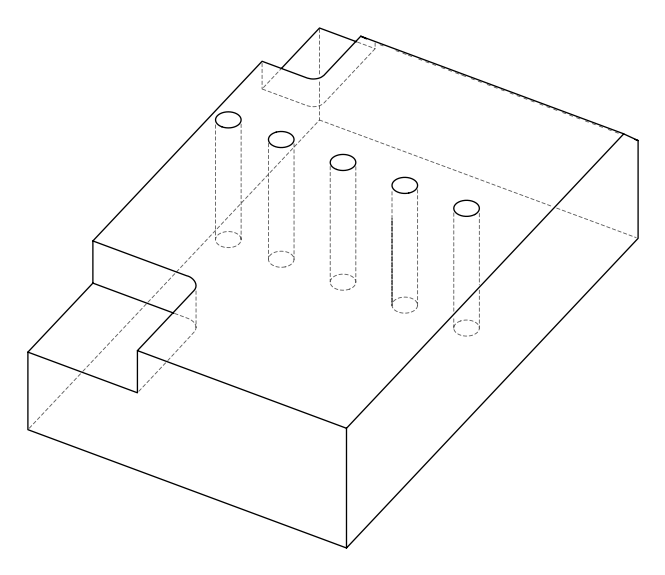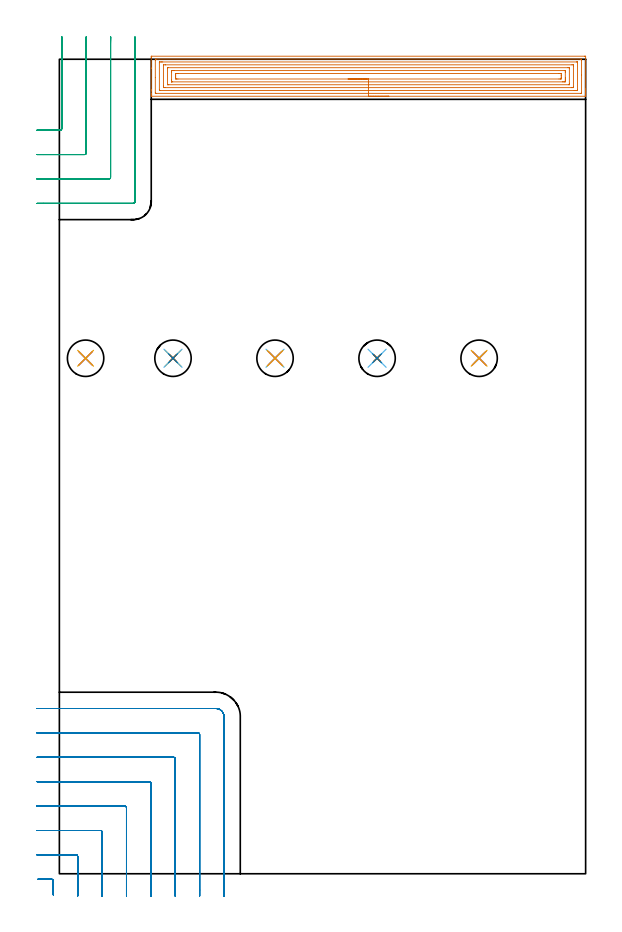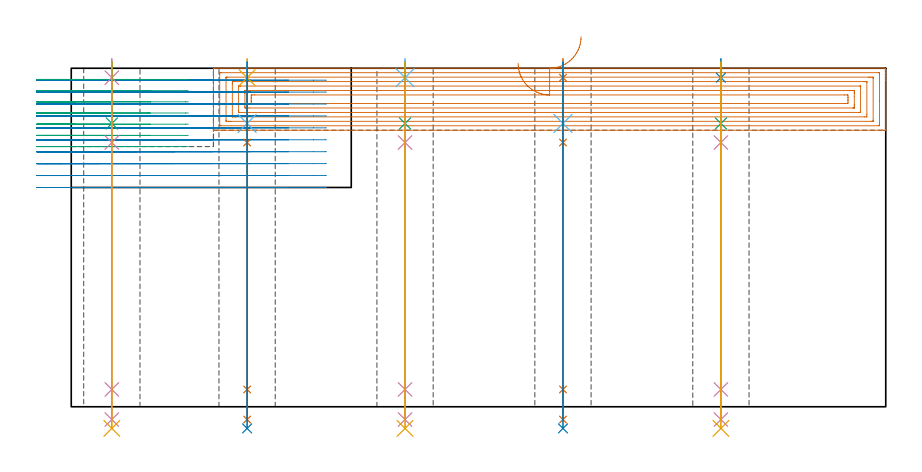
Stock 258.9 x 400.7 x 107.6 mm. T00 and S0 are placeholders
(PLAN: 23 operations, 17 tool changes, 42 min)
(1 AREA_MILL | FG_CHAMFER_SURFACE | UGT0205_001 | 12.35 min | 42992 mm3)
(2 MILL_CORNER_NOTCH_RECTANGULAR | CORNER_NOTCH_RECTANGULAR | NXT0201_012 | Follow Part, ap 4, ae 75% | 17.98 min | 300067 mm3)
(3 MILL_CORNER_NOTCH_RECTANGULAR_1 | CORNER_NOTCH_RECTANGULAR_1 | NXT0201_012 | Follow Part, ap 4, ae 75% | 5.92 min | 86857 mm3)
(4 SPOT_DRILL | STEP1HOLE | NXT0321_9005460120000 | 0.05 min | 177 mm3)
(5 SPOT_DRILL_1 | STEP1HOLE_1 | NXT0321_9005460120000 | 0.05 min | 190 mm3)
(6 SPOT_DRILL_2 | STEP1HOLE_2 | NXT0321_9005460120000 | 0.05 min | 178 mm3)
(7 SPOT_DRILL_3 | STEP1HOLE_3 | NXT0321_9005460120000 | 0.05 min | 176 mm3)
(8 SPOT_DRILL_4 | STEP1HOLE_4 | NXT0321_9005460120000 | 0.05 min | 198 mm3)
(9 DRILL_BLIND_HOLE_INTO_CENTER | STEP1HOLE | NXT0301_088 | 0.08 min | 1530 mm3)
(10 GUN_DRILL_THROUGH_HOLE | STEP1HOLE | UGT0307_008 | 0.55 min | 8665 mm3)
(11 DRILL_TO_ENLARGE_THROUGH_HOLE | STEP1HOLE | UGT0301_249 | 0.47 min | 16629 mm3)
(12 DRILL_BLIND_HOLE_INTO_CENTER_1 | STEP1HOLE_1 | NXT0301_088 | 0.08 min | 1570 mm3)
(13 GUN_DRILL_THROUGH_HOLE_1 | STEP1HOLE_1 | UGT0307_008 | 0.55 min | 8660 mm3)
(14 DRILL_TO_ENLARGE_THROUGH_HOLE_1 | STEP1HOLE_1 | UGT0301_249 | 0.47 min | 16646 mm3)
(15 DRILL_BLIND_HOLE_INTO_CENTER_2 | STEP1HOLE_2 | NXT0301_088 | 0.08 min | 1548 mm3)
(16 GUN_DRILL_THROUGH_HOLE_2 | STEP1HOLE_2 | UGT0307_008 | 0.55 min | 8668 mm3)
(17 DRILL_TO_ENLARGE_THROUGH_HOLE_2 | STEP1HOLE_2 | UGT0301_249 | 0.47 min | 16640 mm3)
(18 DRILL_BLIND_HOLE_INTO_CENTER_3 | STEP1HOLE_3 | NXT0301_088 | 0.08 min | 1552 mm3)
(19 GUN_DRILL_THROUGH_HOLE_3 | STEP1HOLE_3 | UGT0307_008 | 0.55 min | 8652 mm3)
(20 DRILL_TO_ENLARGE_THROUGH_HOLE_3 | STEP1HOLE_3 | UGT0301_249 | 0.47 min | 16644 mm3)
(21 DRILL_BLIND_HOLE_INTO_CENTER_4 | STEP1HOLE_4 | NXT0301_088 | 0.08 min | 1545 mm3)
(22 GUN_DRILL_THROUGH_HOLE_4 | STEP1HOLE_4 | UGT0307_008 | 0.55 min | 8662 mm3)
(23 DRILL_TO_ENLARGE_THROUGH_HOLE_4 | STEP1HOLE_4 | UGT0301_249 | 0.47 min | 16641 mm3)
(TOOL UGT0205_001 | Chamfer Mill 20 x 3 x 45 deg. | D20 FL50 Z2)
(TOOL NXT0201_012 | ENDMILL 16mm [2P460-1600-NA 1630] | D16 FL38 Z6)
(TOOL NXT0321_9005460120000 | NC Spot Drill, 142deg, 12mm, Carbide, Uncoated | D12 PA142 FL30 Z2)
(TOOL NXT0301_088 | Carbide Drill 11.7mm [860.1-1170-035A1-MM 2214] | D11.7 PA140 FL55 Z2)
(TOOL UGT0307_008 | Gun Drill 11 mm | D11 PA130 FL24 Z1)
(TOOL UGT0301_249 | Twist Drill 17.9 mm | D17.9 PA118 FL130 Z2)
(OP 1 AREA_MILL)
G17 G21 G94 G90
T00 M6
G54
G17 G0 G90 X162.05 Y382.5 S1061 M3
G43 Z117.6 H0
G94 G1 X162.012 Z116.728 F250.
X161.898 Z115.864
X161.709 Z115.012
X161.447 Z114.18
X161.113 Z113.374
X160.71 Z112.6
X160.242 Z111.864
X159.71 Z111.172
X159.121 Z110.529
X158.478 Z109.94
X157.786 Z109.408
X157.05 Z108.94
X156.276 Z108.537
X155.47 Z108.203
X154.638 Z107.941
X153.786 Z107.752
X152.922 Z107.638
X152.05 Z107.6
X45.364
X45.21 Y382.503 Z107.588
X45.207 Y382.532 Z107.56
X45.2 Y382.891 Z107.208
Y383.27 Z106.829
Y383.921 Z106.174
Y385.133 Z104.964
Y385.695 Z104.399
Y396.343 Z93.754
Y401.667 Z88.431
X45.202 Y401.95 Z88.148
X45.21 Y402.192 Z87.906
X45.453 Y402.199 Z87.899
X258.29 Y402.2 Z87.9
X258.65 Y402.197 Z87.902
X258.89 Y402.192 Z87.906
X258.9 Y401.948 Z88.15
Y386.301 Z103.794
Y385.695 Z104.399
Y385.133 Z104.964
Y384.808 Z105.288
Y384.246 Z105.85
Y383.921 Z106.174
Y383.27 Z106.829
Y382.891 Z107.209
X258.893 Y382.532 Z107.56
X258.89 Y382.503 Z107.588
X258.736 Y382.5 Z107.6
X152.05
Y383.914 Z106.186
X47.602
X47.21 Y383.921 Z106.179
X47.201 Y384.312 Z105.788
X47.2 Y391.659 Z98.441
X47.201 Y400.284 Z89.816
X47.21 Y400.779 Z89.321
X47.589 Y400.786 Z89.314
X256.498
X256.89 Y400.779 Z89.321
X256.899 Y400.388 Z89.712
X256.9 Y392.844 Z97.256
X256.899 Y384.416 Z105.684
X256.89 Y383.921 Z106.179
X256.511 Y383.914 Z106.186
X152.05
Y385.328 Z104.772
X49.75 Y385.329 Z104.771
X49.381 Y385.33 Z104.77
X49.259 Y385.332 Z104.768
X49.222 Y385.335 Z104.765
X49.21 Y385.396 Z104.704
X49.204 Y385.515 Z104.585
X49.201 Y385.695 Z104.405
Y399.005 Z91.095
X49.202 Y399.183 Z90.917
X49.21 Y399.358 Z90.742
X49.381 Y399.364 Z90.736
X49.906 Y399.37 Z90.73
X50.274 Y399.371 Z90.729
X50.798 Y399.372 Z90.728
X254.35 Y399.371 Z90.729
X254.719 Y399.37 Z90.73
X254.841 Y399.367 Z90.733
X254.878 Y399.365 Z90.735
X254.89 Y399.304 Z90.796
X254.896 Y399.185 Z90.915
X254.899 Y399.005 Z91.095
Y385.695 Z104.405
X254.898 Y385.517 Z104.583
X254.89 Y385.342 Z104.758
X254.719 Y385.335 Z104.765
X254.194 Y385.33 Z104.77
X253.826 Y385.329 Z104.771
X253.302 Y385.328 Z104.772
X152.05
Y386.743 Z103.357
X51.898
X51.288 Y386.748 Z103.352
X51.223 Y386.749 Z103.351
X51.21 Y386.83 Z103.27
X51.206 Y387.032 Z103.068
X51.2 Y387.436 Z102.664
X51.201 Y397.657 Z92.443
X51.203 Y397.871 Z92.229
X51.206 Y397.924 Z92.176
X51.209 Y397.946 Z92.154
X51.226 Y397.95 Z92.15
X51.332 Y397.953 Z92.147
X52.059 Y397.957 Z92.143
X52.221
X252.202
X252.812 Y397.952 Z92.148
X252.877 Y397.95 Z92.15
X252.89 Y397.87 Z92.23
X252.9 Y397.23 Z92.87
X252.899 Y387.043 Z103.057
X252.897 Y386.829 Z103.271
X252.894 Y386.776 Z103.324
X252.891 Y386.754 Z103.346
X252.874 Y386.75 Z103.35
X252.768 Y386.747 Z103.353
X252.041 Y386.743 Z103.357
X251.879
X152.05
Y388.157 Z101.943
X53.845
X53.643 Y388.158 Z101.942
X53.242 Y388.164 Z101.936
X53.209 Y388.167 Z101.933
X53.205 Y388.178 Z101.922
X53.201 Y388.209 Z101.891
X53.2 Y396.096 Z94.004
X53.202 Y396.343 Z93.757
X53.206 Y396.503 Z93.597
X53.21 Y396.536 Z93.564
X53.308 Y396.54 Z93.56
X53.442 Y396.542 Z93.558
X250.255 Y396.543 Z93.557
X250.457 Y396.542 Z93.558
X250.858 Y396.536 Z93.564
X250.891 Y396.533 Z93.567
X250.895 Y396.522 Z93.578
X250.899 Y396.491 Z93.609
X250.9 Y388.604 Z101.496
X250.898 Y388.357 Z101.743
X250.894 Y388.197 Z101.903
X250.89 Y388.164 Z101.936
X250.792 Y388.16 Z101.94
X250.658 Y388.158 Z101.942
X152.05 Y388.157 Z101.943
Y389.571 Z100.529
X55.63
X55.3 Y389.573 Z100.527
X55.243 Y389.575 Z100.525
X55.218 Y389.578 Z100.522
X55.21 Y389.586 Z100.514
X55.204 Y389.669 Z100.431
X55.201 Y390.132 Z99.968
X55.2 Y390.559 Z99.541
Y394.108 Z95.992
X55.203 Y394.568 Z95.532
X55.207 Y394.989 Z95.111
X55.217 Y395.122 Z94.978
X55.349 Y395.124 Z94.976
X55.63 Y395.127 Z94.973
X55.959 Y395.129 Z94.971
X56.523
X248.47 Y395.128 Z94.972
X248.8 Y395.127 Z94.973
X248.857 Y395.125 Z94.975
X248.882 Y395.122 Z94.978
X248.89 Y395.113 Z94.987
X248.896 Y395.031 Z95.069
X248.899 Y394.568 Z95.532
X248.9 Y394.14 Z95.96
Y391.479 Z98.621
Y390.591 Z99.509
X248.897 Y390.132 Z99.968
X248.893 Y389.711 Z100.389
X248.883 Y389.578 Z100.522
X248.751 Y389.576 Z100.524
X248.47 Y389.573 Z100.527
X248.141 Y389.571 Z100.529
X247.577
X152.05
Y390.985 Z99.115
X58.309
X57.447 Y390.988 Z99.112
X57.416 Y390.991 Z99.109
X57.21 Y391.019 Z99.081
X57.204 Y391.23 Z98.87
X57.201 Y391.906 Z98.194
X57.2 Y392.121 Z97.979
X57.201 Y392.794 Z97.306
Y393.007 Z97.093
X57.21 Y393.681 Z96.419
X57.388 Y393.709 Z96.391
X57.416 Y393.711 Z96.389
X58.275 Y393.715 Z96.385
X245.757
X246.653 Y393.712 Z96.388
X246.684 Y393.709 Z96.391
X246.89 Y393.681 Z96.419
X246.896 Y393.47 Z96.63
X246.899 Y392.794 Z97.306
X246.9 Y392.579 Z97.521
X246.899 Y391.906 Z98.194
Y391.693 Z98.407
X246.89 Y391.019 Z99.081
X246.712 Y390.991 Z99.109
X246.684 Y390.989 Z99.111
X245.825 Y390.985 Z99.115
X152.05
X151.178 Z99.153
X150.314 Z99.267
X149.462 Z99.455
X148.63 Z99.718
X147.824 Z100.052
X147.05 Z100.454
X146.314 Z100.923
X145.622 Z101.454
X144.979 Z102.044
X144.39 Z102.687
X143.858 Z103.379
X143.39 Z104.115
X142.987 Z104.888
X142.653 Z105.694
X142.391 Z106.526
X142.202 Z107.378
X142.088 Z108.243
X142.05 Z109.115
G0 Z117.6
M5
M2
(OP 2 MILL_CORNER_NOTCH_RECTANGULAR)
G17 G21 G94 G90
T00 M6
G54
G17 G0 G90 X-3. Y-10.416 S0 M3
G43 Z117.6 H1
Z103.81
G94 G1 Y-7.416 F250.
Y-3.494 F500.
G3 X-3.794 Y-2.7 R0.8
G1 X-7.531
X-10.531 F250.
G0 Z117.6
X9. Y-11.
Z103.81
G1 Y-8.
Y8.506 F500.
G3 X8.206 Y9.3 R0.8
G1 X-8.
X-11. F250.
G0 Z117.6
X21. Y-11.
Z103.81
G1 Y-8.
Y20.505 F500.
G3 X20.205 Y21.3 R0.8
G1 X-8.
X-11. F250.
G0 Z117.6
X33. Y-11.
Z103.81
G1 Y-8.
Y32.505 F500.
G3 X32.205 Y33.3 R0.8
G1 X-8.
X-11. F250.
G0 Z117.6
X45. Y-11.
Z103.81
G1 Y-8.
Y44.505 F500.
G3 X44.205 Y45.3 R0.8
G1 X-8.
X-11. F250.
G0 Z117.6
X57. Y-11.
Z103.81
G1 Y-8.
Y56.504 F500.
G3 X56.204 Y57.3 R0.8
G1 X-8.
X-11. F250.
G0 Z117.6
X69. Y-11.
Z103.81
G1 Y-8.
Y68.504 F500.
G3 X68.204 Y69.3 R0.8
G1 X-8.
X-11. F250.
G0 Z117.6
X81. Y-11.
Z103.81
G1 Y-8.
Y77.3 F500.
G3 X77. Y81.3 R4.
G1 X-8.
X-11. F250.
G0 Z117.6
X-3. Y-10.416
Z100.02
G1 Y-7.416
Y-3.494 F500.
G3 X-3.794 Y-2.7 R0.8
G1 X-7.531
X-10.531 F250.
G0 Z117.6
X9. Y-11.
Z100.02
G1 Y-8.
Y8.506 F500.
G3 X8.206 Y9.3 R0.8
G1 X-8.
X-11. F250.
G0 Z117.6
X21. Y-11.
Z100.02
G1 Y-8.
Y20.505 F500.
G3 X20.205 Y21.3 R0.8
G1 X-8.
X-11. F250.
G0 Z117.6
X33. Y-11.
Z100.02
G1 Y-8.
Y32.505 F500.
G3 X32.205 Y33.3 R0.8
G1 X-8.
X-11. F250.
G0 Z117.6
X45. Y-11.
Z100.02
G1 Y-8.
Y44.505 F500.
G3 X44.205 Y45.3 R0.8
G1 X-8.
X-11. F250.
G0 Z117.6
X57. Y-11.
Z100.02
G1 Y-8.
Y56.504 F500.
G3 X56.204 Y57.3 R0.8
G1 X-8.
X-11. F250.
G0 Z117.6
X69. Y-11.
Z100.02
G1 Y-8.
Y68.504 F500.
G3 X68.204 Y69.3 R0.8
G1 X-8.
X-11. F250.
G0 Z117.6
X81. Y-11.
Z100.02
G1 Y-8.
Y77.3 F500.
G3 X77. Y81.3 R4.
G1 X-8.
X-11. F250.
G0 Z117.6
X-3. Y-10.416
Z96.23
G1 Y-7.416
Y-3.494 F500.
G3 X-3.794 Y-2.7 R0.8
G1 X-7.531
X-10.531 F250.
G0 Z117.6
X9. Y-11.
Z96.23
G1 Y-8.
Y8.506 F500.
G3 X8.206 Y9.3 R0.8
G1 X-8.
X-11. F250.
G0 Z117.6
X21. Y-11.
Z96.23
G1 Y-8.
Y20.505 F500.
G3 X20.205 Y21.3 R0.8
G1 X-8.
X-11. F250.
G0 Z117.6
X33. Y-11.
Z96.23
G1 Y-8.
Y32.505 F500.
G3 X32.205 Y33.3 R0.8
G1 X-8.
X-11. F250.
G0 Z117.6
X45. Y-11.
Z96.23
G1 Y-8.
Y44.505 F500.
G3 X44.205 Y45.3 R0.8
G1 X-8.
X-11. F250.
G0 Z117.6
X57. Y-11.
Z96.23
G1 Y-8.
Y56.504 F500.
G3 X56.204 Y57.3 R0.8
G1 X-8.
X-11. F250.
G0 Z117.6
X69. Y-11.
Z96.23
G1 Y-8.
Y68.504 F500.
G3 X68.204 Y69.3 R0.8
G1 X-8.
X-11. F250.
G0 Z117.6
X81. Y-11.
Z96.23
G1 Y-8.
Y77.3 F500.
G3 X77. Y81.3 R4.
G1 X-8.
X-11. F250.
G0 Z117.6
X-3. Y-10.416
Z92.44
G1 Y-7.416
Y-3.494 F500.
G3 X-3.794 Y-2.7 R0.8
G1 X-7.531
X-10.531 F250.
G0 Z117.6
X9. Y-11.
Z92.44
G1 Y-8.
Y8.506 F500.
G3 X8.206 Y9.3 R0.8
G1 X-8.
X-11. F250.
G0 Z117.6
X21. Y-11.
Z92.44
G1 Y-8.
Y20.505 F500.
G3 X20.205 Y21.3 R0.8
G1 X-8.
X-11. F250.
G0 Z117.6
X33. Y-11.
Z92.44
G1 Y-8.
Y32.505 F500.
G3 X32.205 Y33.3 R0.8
G1 X-8.
X-11. F250.
G0 Z117.6
X45. Y-11.
Z92.44
G1 Y-8.
Y44.505 F500.
G3 X44.205 Y45.3 R0.8
G1 X-8.
X-11. F250.
G0 Z117.6
X57. Y-11.
Z92.44
G1 Y-8.
Y56.504 F500.
G3 X56.204 Y57.3 R0.8
G1 X-8.
X-11. F250.
G0 Z117.6
X69. Y-11.
Z92.44
G1 Y-8.
Y68.504 F500.
G3 X68.204 Y69.3 R0.8
G1 X-8.
X-11. F250.
G0 Z117.6
X81. Y-11.
Z92.44
G1 Y-8.
Y77.3 F500.
G3 X77. Y81.3 R4.
G1 X-8.
X-11. F250.
G0 Z117.6
X-3. Y-10.416
Z88.65
G1 Y-7.416
Y-3.494 F500.
G3 X-3.794 Y-2.7 R0.8
G1 X-7.531
X-10.531 F250.
G0 Z117.6
X9. Y-11.
Z88.65
G1 Y-8.
Y8.506 F500.
G3 X8.206 Y9.3 R0.8
G1 X-8.
X-11. F250.
G0 Z117.6
X21. Y-11.
Z88.65
G1 Y-8.
Y20.505 F500.
G3 X20.205 Y21.3 R0.8
G1 X-8.
X-11. F250.
G0 Z117.6
X33. Y-11.
Z88.65
G1 Y-8.
Y32.505 F500.
G3 X32.205 Y33.3 R0.8
G1 X-8.
X-11. F250.
G0 Z117.6
X45. Y-11.
Z88.65
G1 Y-8.
Y44.505 F500.
G3 X44.205 Y45.3 R0.8
G1 X-8.
X-11. F250.
G0 Z117.6
X57. Y-11.
Z88.65
G1 Y-8.
Y56.504 F500.
G3 X56.204 Y57.3 R0.8
G1 X-8.
X-11. F250.
G0 Z117.6
X69. Y-11.
Z88.65
G1 Y-8.
Y68.504 F500.
G3 X68.204 Y69.3 R0.8
G1 X-8.
X-11. F250.
G0 Z117.6
X81. Y-11.
Z88.65
G1 Y-8.
Y77.3 F500.
G3 X77. Y81.3 R4.
G1 X-8.
X-11. F250.
G0 Z117.6
X-3. Y-10.416
Z84.86
G1 Y-7.416
Y-3.494 F500.
G3 X-3.794 Y-2.7 R0.8
G1 X-7.531
X-10.531 F250.
G0 Z117.6
X9. Y-11.
Z84.86
G1 Y-8.
Y8.506 F500.
G3 X8.206 Y9.3 R0.8
G1 X-8.
X-11. F250.
G0 Z117.6
X21. Y-11.
Z84.86
G1 Y-8.
Y20.505 F500.
G3 X20.205 Y21.3 R0.8
G1 X-8.
X-11. F250.
G0 Z117.6
X33. Y-11.
Z84.86
G1 Y-8.
Y32.505 F500.
G3 X32.205 Y33.3 R0.8
G1 X-8.
X-11. F250.
G0 Z117.6
X45. Y-11.
Z84.86
G1 Y-8.
Y44.505 F500.
G3 X44.205 Y45.3 R0.8
G1 X-8.
X-11. F250.
G0 Z117.6
X57. Y-11.
Z84.86
G1 Y-8.
Y56.504 F500.
G3 X56.204 Y57.3 R0.8
G1 X-8.
X-11. F250.
G0 Z117.6
X69. Y-11.
Z84.86
G1 Y-8.
Y68.504 F500.
G3 X68.204 Y69.3 R0.8
G1 X-8.
X-11. F250.
G0 Z117.6
X81. Y-11.
Z84.86
G1 Y-8.
Y77.3 F500.
G3 X77. Y81.3 R4.
G1 X-8.
X-11. F250.
G0 Z117.6
X-3. Y-10.416
Z81.07
G1 Y-7.416
Y-3.494 F500.
G3 X-3.794 Y-2.7 R0.8
G1 X-7.531
X-10.531 F250.
G0 Z117.6
X9. Y-11.
Z81.07
G1 Y-8.
Y8.506 F500.
G3 X8.206 Y9.3 R0.8
G1 X-8.
X-11. F250.
G0 Z117.6
X21. Y-11.
Z81.07
G1 Y-8.
Y20.505 F500.
G3 X20.205 Y21.3 R0.8
G1 X-8.
X-11. F250.
G0 Z117.6
X33. Y-11.
Z81.07
G1 Y-8.
Y32.505 F500.
G3 X32.205 Y33.3 R0.8
G1 X-8.
X-11. F250.
G0 Z117.6
X45. Y-11.
Z81.07
G1 Y-8.
Y44.505 F500.
G3 X44.205 Y45.3 R0.8
G1 X-8.
X-11. F250.
G0 Z117.6
X57. Y-11.
Z81.07
G1 Y-8.
Y56.504 F500.
G3 X56.204 Y57.3 R0.8
G1 X-8.
X-11. F250.
G0 Z117.6
X69. Y-11.
Z81.07
G1 Y-8.
Y68.504 F500.
G3 X68.204 Y69.3 R0.8
G1 X-8.
X-11. F250.
G0 Z117.6
X81. Y-11.
Z81.07
G1 Y-8.
Y77.3 F500.
G3 X77. Y81.3 R4.
G1 X-8.
X-11. F250.
G0 Z117.6
X-3. Y-10.416
Z77.28
G1 Y-7.416
Y-3.494 F500.
G3 X-3.794 Y-2.7 R0.8
G1 X-7.531
X-10.531 F250.
G0 Z117.6
X9. Y-11.
Z77.28
G1 Y-8.
Y8.506 F500.
G3 X8.206 Y9.3 R0.8
G1 X-8.
X-11. F250.
G0 Z117.6
X21. Y-11.
Z77.28
G1 Y-8.
Y20.505 F500.
G3 X20.205 Y21.3 R0.8
G1 X-8.
X-11. F250.
G0 Z117.6
X33. Y-11.
Z77.28
G1 Y-8.
Y32.505 F500.
G3 X32.205 Y33.3 R0.8
G1 X-8.
X-11. F250.
G0 Z117.6
X45. Y-11.
Z77.28
G1 Y-8.
Y44.505 F500.
G3 X44.205 Y45.3 R0.8
G1 X-8.
X-11. F250.
G0 Z117.6
X57. Y-11.
Z77.28
G1 Y-8.
Y56.504 F500.
G3 X56.204 Y57.3 R0.8
G1 X-8.
X-11. F250.
G0 Z117.6
X69. Y-11.
Z77.28
G1 Y-8.
Y68.504 F500.
G3 X68.204 Y69.3 R0.8
G1 X-8.
X-11. F250.
G0 Z117.6
X81. Y-11.
Z77.28
G1 Y-8.
Y77.3 F500.
G3 X77. Y81.3 R4.
G1 X-8.
X-11. F250.
G0 Z117.6
X-3. Y-10.416
Z73.49
G1 Y-7.416
Y-3.494 F500.
G3 X-3.794 Y-2.7 R0.8
G1 X-7.531
X-10.531 F250.
G0 Z117.6
X9. Y-11.
Z73.49
G1 Y-8.
Y8.506 F500.
G3 X8.206 Y9.3 R0.8
G1 X-8.
X-11. F250.
G0 Z117.6
X21. Y-11.
Z73.49
G1 Y-8.
Y20.505 F500.
G3 X20.205 Y21.3 R0.8
G1 X-8.
X-11. F250.
G0 Z117.6
X33. Y-11.
Z73.49
G1 Y-8.
Y32.505 F500.
G3 X32.205 Y33.3 R0.8
G1 X-8.
X-11. F250.
G0 Z117.6
X45. Y-11.
Z73.49
G1 Y-8.
Y44.505 F500.
G3 X44.205 Y45.3 R0.8
G1 X-8.
X-11. F250.
G0 Z117.6
X57. Y-11.
Z73.49
G1 Y-8.
Y56.504 F500.
G3 X56.204 Y57.3 R0.8
G1 X-8.
X-11. F250.
G0 Z117.6
X69. Y-11.
Z73.49
G1 Y-8.
Y68.504 F500.
G3 X68.204 Y69.3 R0.8
G1 X-8.
X-11. F250.
G0 Z117.6
X81. Y-11.
Z73.49
G1 Y-8.
Y77.3 F500.
G3 X77. Y81.3 R4.
G1 X-8.
X-11. F250.
G0 Z117.6
X-3. Y-10.416
Z69.7
G1 Y-7.416
Y-3.494 F500.
G3 X-3.794 Y-2.7 R0.8
G1 X-7.531
X-10.531 F250.
G0 Z117.6
X9. Y-11.
Z69.7
G1 Y-8.
Y8.506 F500.
G3 X8.206 Y9.3 R0.8
G1 X-8.
X-11. F250.
G0 Z117.6
X21. Y-11.
Z69.7
G1 Y-8.
Y20.505 F500.
G3 X20.205 Y21.3 R0.8
G1 X-8.
X-11. F250.
G0 Z117.6
X33. Y-11.
Z69.7
G1 Y-8.
Y32.505 F500.
G3 X32.205 Y33.3 R0.8
G1 X-8.
X-11. F250.
G0 Z117.6
X45. Y-11.
Z69.7
G1 Y-8.
Y44.505 F500.
G3 X44.205 Y45.3 R0.8
G1 X-8.
X-11. F250.
G0 Z117.6
X57. Y-11.
Z69.7
G1 Y-8.
Y56.504 F500.
G3 X56.204 Y57.3 R0.8
G1 X-8.
X-11. F250.
G0 Z117.6
X69. Y-11.
Z69.7
G1 Y-8.
Y68.504 F500.
G3 X68.204 Y69.3 R0.8
G1 X-8.
X-11. F250.
G0 Z117.6
X81. Y-11.
Z69.7
G1 Y-8.
Y77.3 F500.
G3 X77. Y81.3 R4.
G1 X-8.
X-11. F250.
G0 Z117.6
M5
M2
(OP 3 MILL_CORNER_NOTCH_RECTANGULAR_1)
G17 G21 G94 G90
T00 M6
G54
G17 G0 G90 X-11. Y365.8 S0 M3
G43 Z117.6 H1
Z104.043
G94 G1 X-8. F250.
X0.405 F500.
G3 X1.2 Y366.595 R0.8
G1 Y408.446
X1.201 Y408.7
X1.222 Y411.7 F250.
G0 Z117.6
X-11. Y353.8
Z104.043
G1 X-8.
X12.404 F500.
G3 X13.2 Y354.596 R0.8
G1 Y408.446
G2 X13.201 Y408.7 R24.
G1 X13.233 Y411.7 F250.
G0 Z117.6
X-11. Y341.8
Z104.043
G1 X-8.
X24.404 F500.
G3 X25.2 Y342.596 R0.8
G1 Y408.446
G2 X25.203 Y408.7 R12.
G1 X25.266 Y411.699 F250.
G0 Z117.6
X-11. Y329.8
Z104.043
G1 X-8.
X36.3 F500.
G3 X37.2 Y330.7 R0.9
G1 Y408.446
Y411.446 F250.
G0 Z117.6
X-11. Y365.8
Z100.486
G1 X-8.
X0.405 F500.
G3 X1.2 Y366.595 R0.8
G1 Y408.446
X1.201 Y408.7
X1.222 Y411.7 F250.
G0 Z117.6
X-11. Y353.8
Z100.486
G1 X-8.
X12.404 F500.
G3 X13.2 Y354.596 R0.8
G1 Y408.446
G2 X13.201 Y408.7 R24.
G1 X13.233 Y411.7 F250.
G0 Z117.6
X-11. Y341.8
Z100.486
G1 X-8.
X24.404 F500.
G3 X25.2 Y342.596 R0.8
G1 Y408.446
G2 X25.203 Y408.7 R12.
G1 X25.266 Y411.699 F250.
G0 Z117.6
X-11. Y329.8
Z100.486
G1 X-8.
X36.3 F500.
G3 X37.2 Y330.7 R0.9
G1 Y408.446
Y411.446 F250.
G0 Z117.6
X-11. Y365.8
Z96.929
G1 X-8.
X0.405 F500.
G3 X1.2 Y366.595 R0.8
G1 Y408.455
X1.201 Y408.7
X1.221 Y411.7 F250.
G0 Z117.6
X-11. Y353.8
Z96.929
G1 X-8.
X12.404 F500.
G3 X13.2 Y354.596 R0.8
G1 Y408.455
G2 X13.201 Y408.7 R24.
G1 X13.232 Y411.7 F250.
G0 Z117.6
X-11. Y341.8
Z96.929
G1 X-8.
X24.404 F500.
G3 X25.2 Y342.596 R0.8
G1 Y408.455
G2 X25.203 Y408.7 R12.
G1 X25.264 Y411.699 F250.
G0 Z117.6
X-11. Y329.8
Z96.929
G1 X-8.
X36.3 F500.
G3 X37.2 Y330.7 R0.9
G1 Y408.455
Y411.455 F250.
G0 Z117.6
X-11. Y365.8
Z93.371
G1 X-8.
X0.405 F500.
G3 X1.2 Y366.595 R0.8
G1 Y408.7
Y411.7 F250.
G0 Z117.6
X-11. Y353.8
Z93.371
G1 X-8.
X12.404 F500.
G3 X13.2 Y354.596 R0.8
G1 Y408.7
Y411.7 F250.
G0 Z117.6
X-11. Y341.8
Z93.371
G1 X-8.
X24.404 F500.
G3 X25.2 Y342.596 R0.8
G1 Y408.7
Y411.7 F250.
G0 Z117.6
X-11. Y329.8
Z93.371
G1 X-8.
X36.3 F500.
G3 X37.2 Y330.7 R0.9
G1 Y408.7
Y411.7 F250.
G0 Z117.6
X-11. Y365.8
Z89.814
G1 X-8.
X0.405 F500.
G3 X1.2 Y366.595 R0.8
G1 Y408.7
Y411.7 F250.
G0 Z117.6
X-11. Y353.8
Z89.814
G1 X-8.
X12.404 F500.
G3 X13.2 Y354.596 R0.8
G1 Y408.7
Y411.7 F250.
G0 Z117.6
X-11. Y341.8
Z89.814
G1 X-8.
X24.404 F500.
G3 X25.2 Y342.596 R0.8
G1 Y408.7
Y411.7 F250.
G0 Z117.6
X-11. Y329.8
Z89.814
G1 X-8.
X36.3 F500.
G3 X37.2 Y330.7 R0.9
G1 Y408.7
Y411.7 F250.
G0 Z117.6
X-11. Y365.8
Z86.257
G1 X-8.
X0.405 F500.
G3 X1.2 Y366.595 R0.8
G1 Y408.7
Y411.7 F250.
G0 Z117.6
X-11. Y353.8
Z86.257
G1 X-8.
X12.404 F500.
G3 X13.2 Y354.596 R0.8
G1 Y408.7
Y411.7 F250.
G0 Z117.6
X-11. Y341.8
Z86.257
G1 X-8.
X24.404 F500.
G3 X25.2 Y342.596 R0.8
G1 Y408.7
Y411.7 F250.
G0 Z117.6
X-11. Y329.8
Z86.257
G1 X-8.
X36.3 F500.
G3 X37.2 Y330.7 R0.9
G1 Y408.7
Y411.7 F250.
G0 Z117.6
X-11. Y365.8
Z82.7
G1 X-8.
X0.405 F500.
G3 X1.2 Y366.595 R0.8
G1 Y408.7
Y411.7 F250.
G0 Z117.6
X-11. Y353.8
Z82.7
G1 X-8.
X12.404 F500.
G3 X13.2 Y354.596 R0.8
G1 Y408.7
Y411.7 F250.
G0 Z117.6
X-11. Y341.8
Z82.7
G1 X-8.
X24.404 F500.
G3 X25.2 Y342.596 R0.8
G1 Y408.7
Y411.7 F250.
G0 Z117.6
X-11. Y329.8
Z82.7
G1 X-8.
X36.3 F500.
G3 X37.2 Y330.7 R0.9
G1 Y408.7
Y411.7 F250.
G0 Z117.6
M5
M2
(OP 4 SPOT_DRILL)
G17 G21 G94 G90
T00 M6
G54
G17 G0 G90 X12.9 Y253.6 S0 M3
G43 Z117.6 H0
G94 G81 G98 Z104.6 F250. R110.6
G80
M5
M2
(OP 5 SPOT_DRILL_1)
G17 G21 G94 G90
T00 M6
G54
G17 G0 G90 X55.9 Y253.6 S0 M3
G43 Z117.6 H0
G94 G81 G98 Z104.6 F250. R110.6
G80
M5
M2
(OP 6 SPOT_DRILL_2)
G17 G21 G94 G90
T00 M6
G54
G17 G0 G90 X106.1 Y253.6 S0 M3
G43 Z117.6 H0
G94 G81 G98 Z104.6 F250. R110.6
G80
M5
M2
(OP 7 SPOT_DRILL_3)
G17 G21 G94 G90
T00 M6
G54
G17 G0 G90 X156.3 Y253.6 S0 M3
G43 Z117.6 H0
G94 G81 G98 Z104.6 F250. R110.6
G80
M5
M2
(OP 8 SPOT_DRILL_4)
G17 G21 G94 G90
T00 M6
G54
G17 G0 G90 X206.5 Y253.6 S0 M3
G43 Z117.6 H0
G94 G81 G98 Z104.6 F250. R110.6
G80
M5
M2
(OP 9 DRILL_BLIND_HOLE_INTO_CENTER)
G17 G21 G94 G90
T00 M6
G54
G17 G0 G90 X12.9 Y253.6 S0 M3
G43 Z117.6 H1
G94 G81 G98 Z90.05 F250. R109.6
G80
M5
M2
(OP 10 GUN_DRILL_THROUGH_HOLE)
G17 G21 G94 G90
T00 M6
G54
G17 G0 G90 X12.9 Y253.6 M8
G43 Z117.6 H0
Z103.463
S716 M3
G94 G1 Z83.987 F125. M26
G4 X.084
Z5.5 F250.
G4 X.084
Z-4.065 F125.
G4 X.084
M5
M9
G0 Z103.463
Z117.6
M2
(OP 11 DRILL_TO_ENLARGE_THROUGH_HOLE)
G17 G21 G94 G90
T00 M6
G54
G17 G0 G90 X12.9 Y253.6 S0 M3
G43 Z117.6 H0
G94 G73 G98 Z-6.878 F250. Q16.354 R109.6
G80
M5
M2
(OP 12 DRILL_BLIND_HOLE_INTO_CENTER_1)
G17 G21 G94 G90
T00 M6
G54
G17 G0 G90 X55.9 Y253.6 S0 M3
G43 Z117.6 H1
G94 G81 G98 Z90.05 F250. R109.6
G80
M5
M2
(OP 13 GUN_DRILL_THROUGH_HOLE_1)
G17 G21 G94 G90
T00 M6
G54
G17 G0 G90 X55.9 Y253.6 M8
G43 Z117.6 H0
Z103.463
S716 M3
G94 G1 Z83.987 F125. M26
G4 X.084
Z5.5 F250.
G4 X.084
Z-4.065 F125.
G4 X.084
M5
M9
G0 Z103.463
Z117.6
M2
(OP 14 DRILL_TO_ENLARGE_THROUGH_HOLE_1)
G17 G21 G94 G90
T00 M6
G54
G17 G0 G90 X55.9 Y253.6 S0 M3
G43 Z117.6 H0
G94 G73 G98 Z-6.878 F250. Q16.354 R109.6
G80
M5
M2
(OP 15 DRILL_BLIND_HOLE_INTO_CENTER_2)
G17 G21 G94 G90
T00 M6
G54
G17 G0 G90 X106.1 Y253.6 S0 M3
G43 Z117.6 H1
G94 G81 G98 Z90.05 F250. R109.6
G80
M5
M2
(OP 16 GUN_DRILL_THROUGH_HOLE_2)
G17 G21 G94 G90
T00 M6
G54
G17 G0 G90 X106.1 Y253.6 M8
G43 Z117.6 H0
Z103.463
S716 M3
G94 G1 Z83.987 F125. M26
G4 X.084
Z5.5 F250.
G4 X.084
Z-4.065 F125.
G4 X.084
M5
M9
G0 Z103.463
Z117.6
M2
(OP 17 DRILL_TO_ENLARGE_THROUGH_HOLE_2)
G17 G21 G94 G90
T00 M6
G54
G17 G0 G90 X106.1 Y253.6 S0 M3
G43 Z117.6 H0
G94 G73 G98 Z-6.878 F250. Q16.354 R109.6
G80
M5
M2
(OP 18 DRILL_BLIND_HOLE_INTO_CENTER_3)
G17 G21 G94 G90
T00 M6
G54
G17 G0 G90 X156.3 Y253.6 S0 M3
G43 Z117.6 H1
G94 G81 G98 Z90.05 F250. R109.6
G80
M5
M2
(OP 19 GUN_DRILL_THROUGH_HOLE_3)
G17 G21 G94 G90
T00 M6
G54
G17 G0 G90 X156.3 Y253.6 M8
G43 Z117.6 H0
Z103.463
S716 M3
G94 G1 Z83.987 F125. M26
G4 X.084
Z5.5 F250.
G4 X.084
Z-4.065 F125.
G4 X.084
M5
M9
G0 Z103.463
Z117.6
M2
(OP 20 DRILL_TO_ENLARGE_THROUGH_HOLE_3)
G17 G21 G94 G90
T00 M6
G54
G17 G0 G90 X156.3 Y253.6 S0 M3
G43 Z117.6 H0
G94 G73 G98 Z-6.878 F250. Q16.354 R109.6
G80
M5
M2
(OP 21 DRILL_BLIND_HOLE_INTO_CENTER_4)
G17 G21 G94 G90
T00 M6
G54
G17 G0 G90 X206.5 Y253.6 S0 M3
G43 Z117.6 H1
G94 G81 G98 Z90.05 F250. R109.6
G80
M5
M2
(OP 22 GUN_DRILL_THROUGH_HOLE_4)
G17 G21 G94 G90
T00 M6
G54
G17 G0 G90 X206.5 Y253.6 M8
G43 Z117.6 H0
Z103.463
S716 M3
G94 G1 Z83.987 F125. M26
G4 X.084
Z5.5 F250.
G4 X.084
Z-4.065 F125.
G4 X.084
M5
M9
G0 Z103.463
Z117.6
M2
(OP 23 DRILL_TO_ENLARGE_THROUGH_HOLE_4)
G17 G21 G94 G90
T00 M6
G54
G17 G0 G90 X206.5 Y253.6 S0 M3
G43 Z117.6 H0
G94 G73 G98 Z-6.878 F250. Q16.354 R109.6
G80
M5
M2
